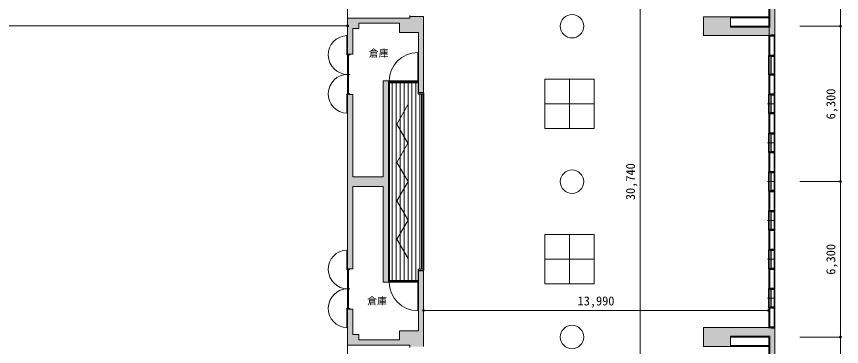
# Model space of a CAD drawing. Units: millimetres, scale not verified. Extents: x -41541 to 40812, y -111456 to -40681.
# Drawn here: x 7354 to 40812, y -77201 to -63821 of the extents above; entities that cross this region are included whole.
import ezdxf
from ezdxf.enums import TextEntityAlignment as Align

# ---------------------------------------------------------------- set-up
doc = ezdxf.new("R2010")
doc.units = ezdxf.units.MM
doc.header["$LTSCALE"] = 200
doc.header["$PDMODE"] = 32
doc.header["$PDSIZE"] = 80
doc.linetypes.add('DASHED1', pattern=[1.8, 1.2, -0.6])
for name, color, linetype, lineweight in [('0-1_躯体', 7, 'Continuous', 9), ('0-2_建具', 7, 'Continuous', 9), ('0-3_仕上', 4, 'Continuous', 5), ('0-5_設備機器', 7, 'Continuous', 9), ('0-6_寸法', 4, 'Continuous', 5), ('0-8_備品', 2, 'DASHED1', 5)]:
    doc.layers.add(name, color=color, linetype=linetype, lineweight=lineweight)
doc.layers.add('0-4_室名', color=7, linetype='Continuous')
doc.styles.add('ＭＳ ゴシック', font='')
doc.styles.add('ＭＳ Ｐゴシック', font='')
doc.styles.get('ＭＳ ゴシック').set_extended_font_data('MS Gothic')
doc.styles.get('ＭＳ Ｐゴシック').set_extended_font_data('MS PGothic')

msp = doc.modelspace()

# ---------------------------------------------------------------- linework, layer by layer
at = {"layer": '0-1_躯体'}
for p, q in [((20783.9, -83159.5), (20783.9, -56764.9)), ((38108.9, -57536.2), (38108.9, -83496.2)), ((37903.9, -64256.2), (37903.9, -57876.2)), ((37863.9, -57916.2), (37863.9, -64216.2)), ((21578.9, -63886.2), (20783.9, -63886.2)), ((21505.1, -63886.2), (23298.9, -63886.2)), ((23298.9, -63786.2), (23298.9, -63886.2)), ((23863.9, -63826.2), (23298.9, -63826.2)), ((23863.9, -63826.2), (23863.9, -66916.2)), ((35208.9, -64596.2), (35208.9, -63836.2)), ((35208.9, -63836.2), (37903.9, -63836.2)), ((36308.9, -64256.2), (36308.9, -63836.2)), ((37903.9, -63876.2), (36308.9, -63876.2)), ((36348.9, -63836.2), (36348.9, -63876.2)), ((21243.9, -64096.2), (22886.9, -64096.2)), ((21243.9, -64096.2), (21243.9, -64311.2)), ((22886.9, -64096.2), (22886.9, -64466.2)), ((37863.9, -64216.2), (36308.9, -64216.2)), ((20993.9, -64311.2), (21243.9, -64311.2)), ((23653.9, -64466.2), (22886.9, -64466.2)), ((23653.9, -64466.2), (23653.9, -66300.6)), ((37903.9, -64256.2), (36308.9, -64256.2)), ((35208.9, -64596.2), (37853.9, -64596.2)), ((23653.9, -66245.5), (23653.9, -66916.2)), ((22443.9, -66436.2), (22433.9, -66436.2)), ((22433.9, -74596.2), (22433.9, -66436.2)), ((22443.9, -66436.2), (22443.9, -66506.2)), ((22443.9, -66506.2), (23646.9, -66506.2)), ((22483.9, -74526.2), (22483.9, -66506.8)), ((23873.9, -66916.2), (23643.9, -66916.2)), ((23863.9, -66896.2), (23653.9, -66896.2)), ((23873.9, -70540.8), (23873.9, -66916.2)), ((20993.9, -66986.2), (20783.9, -66986.2)), ((20993.9, -70316.2), (20993.9, -66986.2)), ((23873.9, -66966.2), (23643.9, -66966.2)), ((23783.9, -70552), (23783.9, -66966.2)), ((23828.9, -70552), (23828.9, -66966.2)), ((20993.9, -70316.2), (22223.9, -70316.2)), ((23783.9, -70480.3), (23783.9, -74066.2)), ((23828.9, -70480.3), (23828.9, -74066.2)), ((23873.9, -70491.5), (23873.9, -74116.2)), ((20993.9, -70716.2), (22223.9, -70716.2)), ((20993.9, -70716.2), (20993.9, -74046.2)), ((20993.9, -74046.2), (20993.9, -70716.2)), ((20993.9, -74046.2), (20783.9, -74046.2)), ((23873.9, -74066.2), (23643.9, -74066.2)), ((23643.9, -74526.2), (23643.9, -74066.2)), ((23873.9, -74116.2), (23643.9, -74116.2)), ((23653.9, -74786.9), (23653.9, -74116.2)), ((23863.9, -74136.2), (23653.9, -74136.2)), ((23863.9, -77206.2), (23863.9, -74116.2)), ((22443.9, -74596.2), (22433.9, -74596.2)), ((22443.9, -74596.2), (22443.9, -74526.2)), ((22443.9, -74526.2), (22483.9, -74526.2)), ((23653.9, -74526.2), (22466.2, -74526.2)), ((23653.9, -76566.2), (23653.9, -74731.7)), ((22886.9, -76936.2), (22886.9, -76566.2)), ((23653.9, -76566.2), (22886.9, -76566.2)), ((35208.9, -76436.2), (37853.9, -76436.2)), ((35208.9, -76436.2), (35208.9, -77196.2)), ((37853.9, -76448.7), (37853.9, -76436.2)), ((37958.9, -76448.7), (37853.9, -76448.7)), ((37958.9, -76448.7), (37958.9, -76463.7)), ((38108.9, -76463.7), (37958.9, -76463.7)), ((20993.9, -76721.2), (21243.9, -76721.2)), ((21243.9, -76936.2), (21243.9, -76721.2)), ((21243.9, -76936.2), (22886.9, -76936.2)), ((37903.9, -76776.2), (36308.9, -76776.2)), ((36308.9, -76776.2), (36308.9, -77196.2)), ((37863.9, -76816.2), (36308.9, -76816.2)), ((37863.9, -83116.2), (37863.9, -76816.2)), ((37903.9, -76776.2), (37903.9, -83156.2)), ((21578.9, -77146.2), (20783.9, -77146.2)), ((21505.1, -77146.2), (23298.9, -77146.2)), ((23298.9, -77246.2), (23298.9, -77146.2)), ((35208.9, -77196.2), (37903.9, -77196.2)), ((37903.9, -77156.2), (36308.9, -77156.2)), ((36348.9, -77196.2), (36348.9, -77156.2))]:
    msp.add_line(p, q, dxfattribs=at)
for points in [[(20783.9, -65351.2), (20993.9, -65351.2), (20993.9, -64311.2), (20993.9, -65351.2)], [(38108.9, -64568.7), (37958.9, -64568.7), (37958.9, -64583.7), (37853.9, -64583.7), (37853.9, -64596.2)], [(22443.9, -66436.2), (22223.9, -66436.2), (22223.9, -70316.2)], [(23653.9, -66506.2), (23643.9, -66506.2), (23643.9, -66966.2)], [(20993.9, -70716.2), (22223.9, -70716.2), (22223.9, -72375.7)], [(22433.9, -74596.2), (22223.9, -74596.2), (22223.9, -70716.2)], [(20783.9, -75681.2), (20993.9, -75681.2), (20993.9, -76721.2), (20993.9, -75681.2)]]:
    msp.add_lwpolyline(points, dxfattribs=at)
for centre in [(29883.9, -64216.2), (29883.9, -70516.2), (29883.9, -76816.2)]:
    msp.add_circle(centre, 475, dxfattribs=at)
at = {"layer": '0-1_躯体', "color": 9}
for points in [[(38108.9, -64568.7), (38108.9, -57876.2), (37903.9, -64568.7), (37903.9, -57876.2)], [(22886.9, -64096.2), (22886.9, -63886.2), (20783.9, -64096.2), (20783.9, -63886.2)], [(21243.9, -64311.2), (21243.9, -63886.2), (20783.9, -64311.2), (20783.9, -63886.2)], [(20993.9, -65351.2), (20993.9, -63886.2), (20783.9, -65351.2), (20783.9, -63886.2)], [(23653.9, -63886.2), (22886.9, -63886.2), (23653.9, -64466.2), (22886.9, -64466.2)], [(23863.9, -63826.2), (23298.9, -63826.2), (23863.9, -63886.2), (23298.9, -63886.2)], [(23863.9, -63826.2), (23653.9, -63826.2), (23863.9, -66896.2), (23653.9, -66896.2)], [(36308.9, -63836.2), (35208.9, -63836.2), (36308.9, -64596.2), (35208.9, -64596.2)], [(37853.9, -64596.2), (37853.9, -64256.2), (36308.9, -64596.2), (36308.9, -64256.2)], [(37903.9, -64256.2), (37853.9, -64256.2), (37903.9, -64583.7), (37853.9, -64583.7)], [(37958.9, -64568.7), (37853.9, -64568.7), (37958.9, -64583.7), (37853.9, -64583.7)], [(22433.9, -66436.2), (22223.9, -66436.2), (22433.9, -74596.2), (22223.9, -74596.2)], [(20993.9, -66986.2), (20783.9, -66986.2), (20993.9, -74046.2), (20783.9, -74046.2)], [(22223.9, -70316.2), (20993.9, -70316.2), (22223.9, -70716.2), (20993.9, -70716.2)], [(23863.9, -74116.2), (23653.9, -74116.2), (23863.9, -76566.2), (23653.9, -76566.2)], [(20783.9, -77146.2), (20993.9, -77146.2), (20783.9, -75681.2), (20993.9, -75681.2)], [(22886.9, -76566.2), (22886.9, -77146.2), (23863.9, -76566.2), (23863.9, -77146.2)], [(36308.9, -77196.2), (36308.9, -76436.2), (35208.9, -77196.2), (35208.9, -76436.2)], [(37853.9, -76436.2), (36308.9, -76436.2), (37853.9, -76463.7), (36308.9, -76463.7)], [(38108.9, -76463.7), (36308.9, -76463.7), (38108.9, -76776.2), (36308.9, -76776.2)], [(37958.9, -76463.7), (37958.9, -76448.7), (37853.9, -76463.7), (37853.9, -76448.7)], [(21243.9, -76721.2), (20783.9, -76721.2), (21243.9, -77146.2), (20783.9, -77146.2)], [(21243.9, -76936.2), (21243.9, -77146.2), (22886.9, -76936.2), (22886.9, -77146.2)], [(38108.9, -83496.2), (38108.9, -76776.2), (37903.9, -83496.2), (37903.9, -76776.2)], [(23298.9, -77146.2), (23298.9, -77206.2), (23863.9, -77146.2), (23863.9, -77206.2)]]:
    msp.add_solid(points, dxfattribs=at)
at = {"layer": '0-2_建具'}
for p, q in [((23678.9, -63826.2), (23678.9, -63816.2)), ((23683.9, -63826.2), (23678.9, -63826.2)), ((23683.9, -63826.2), (23683.9, -63803.7)), ((37958.9, -64568.7), (37958.9, -64603.7)), ((38108.9, -64568.7), (37958.9, -64568.7)), ((38108.9, -64568.7), (38108.9, -65003.7)), ((37853.9, -64608.7), (37863.9, -64608.7)), ((37863.9, -64608.7), (37863.9, -65003.7)), ((38108.9, -64623.7), (37863.9, -64623.7)), ((37903.9, -64623.7), (37903.9, -65003.7)), ((38108.9, -64603.7), (37958.9, -64603.7)), ((38083.9, -64623.7), (38083.9, -65003.7)), ((37863.9, -65398.7), (37863.9, -65003.7)), ((37903.9, -65383.7), (37903.9, -65003.7)), ((38083.9, -65383.7), (38083.9, -65003.7)), ((38108.9, -66164.6), (38108.9, -65003.7)), ((20783.9, -66188.7), (20783.9, -65381.2)), ((20818.9, -65391.2), (20848.9, -65391.2)), ((20818.9, -65391.2), (20848.9, -65391.2)), ((20848.9, -65376.2), (20878.9, -65376.2)), ((20848.9, -65376.2), (20848.9, -65391.2)), ((20848.9, -65376.2), (20878.9, -65376.2)), ((20848.9, -65376.2), (20848.9, -65391.2)), ((37853.9, -65398.7), (37853.9, -65423.7)), ((37863.9, -65398.7), (37853.9, -65398.7)), ((37853.9, -65403.7), (37853.9, -66178.7)), ((37958.9, -65423.7), (37853.9, -65423.7)), ((37863.9, -65383.7), (38108.9, -65383.7)), ((37898.9, -65423.7), (37898.9, -66158.7)), ((37958.9, -65403.7), (37958.9, -66178.7)), ((38108.9, -65403.7), (37958.9, -65403.7)), ((38108.9, -65438.7), (37958.9, -65438.7)), ((38083.9, -65438.7), (38083.9, -66143.7)), ((20755.7, -66168.7), (20877.3, -66168.7)), ((20783.9, -66203.7), (20783.9, -66956.2)), ((37958.9, -66158.7), (37853.9, -66158.7)), ((37853.9, -66158.7), (37853.9, -66183.7)), ((37853.9, -66183.7), (37863.9, -66183.7)), ((37863.9, -66183.7), (37863.9, -66578.7)), ((38108.9, -66198.7), (37863.9, -66198.7)), ((37903.9, -66198.7), (37903.9, -66578.7)), ((38108.9, -66143.7), (37958.9, -66143.7)), ((38108.9, -66178.7), (37958.9, -66178.7)), ((38083.9, -66198.7), (38083.9, -66578.7)), ((38108.9, -66143.7), (38108.9, -66578.7)), ((22443.9, -66436.2), (22468.9, -66436.2)), ((22443.9, -66436.2), (22443.9, -66506.2)), ((22483.9, -66506.2), (22443.9, -66506.2)), ((23623.9, -66436.2), (22473.9, -66436.2)), ((22473.9, -66436.2), (22473.9, -66466.2)), ((23623.9, -66466.2), (22473.9, -66466.2)), ((23613.9, -66506.2), (23653.9, -66506.2)), ((23623.9, -66436.2), (23623.9, -66466.2)), ((23653.9, -66436.2), (23628.9, -66436.2)), ((23653.9, -66436.2), (23653.9, -66506.2)), ((37863.9, -66973.7), (37863.9, -66578.7)), ((37903.9, -66958.7), (37903.9, -66578.7)), ((38083.9, -66958.7), (38083.9, -66578.7)), ((38108.9, -67739.6), (38108.9, -66578.7)), ((20753.9, -66956.2), (20813.9, -66956.2)), ((20783.9, -66986.2), (20783.9, -66961.2)), ((20783.9, -66986.2), (20878.9, -66986.2)), ((20818.9, -66946.2), (20848.9, -66946.2)), ((20848.9, -66961.2), (20848.9, -66946.2)), ((20848.9, -66961.2), (20878.9, -66961.2)), ((20878.9, -66986.2), (20878.9, -66961.2)), ((37853.9, -66973.7), (37853.9, -66998.7)), ((37863.9, -66973.7), (37853.9, -66973.7)), ((37853.9, -66978.7), (37853.9, -67753.7)), ((37958.9, -66998.7), (37853.9, -66998.7)), ((37863.9, -66958.7), (38108.9, -66958.7)), ((37898.9, -66998.7), (37898.9, -67733.7)), ((37958.9, -66978.7), (37958.9, -67753.7)), ((38108.9, -66978.7), (37958.9, -66978.7)), ((38108.9, -67013.7), (37958.9, -67013.7)), ((38083.9, -67013.7), (38083.9, -67718.7)), ((38108.9, -67366.2), (37809.9, -67366.2)), ((37958.9, -67733.7), (37853.9, -67733.7)), ((37853.9, -67733.7), (37853.9, -67758.7)), ((37853.9, -67758.7), (37863.9, -67758.7)), ((37863.9, -67758.7), (37863.9, -68153.7)), ((38108.9, -67773.7), (37863.9, -67773.7)), ((37903.9, -67773.7), (37903.9, -68153.7)), ((38108.9, -67718.7), (37958.9, -67718.7)), ((38108.9, -67753.7), (37958.9, -67753.7)), ((38083.9, -67773.7), (38083.9, -68153.7)), ((38108.9, -67718.7), (38108.9, -68153.7)), ((37863.9, -68548.7), (37863.9, -68153.7)), ((37903.9, -68533.7), (37903.9, -68153.7)), ((38083.9, -68533.7), (38083.9, -68153.7)), ((38108.9, -69314.6), (38108.9, -68153.7)), ((37853.9, -68548.7), (37853.9, -68573.7)), ((37863.9, -68548.7), (37853.9, -68548.7)), ((37853.9, -68553.7), (37853.9, -69328.7)), ((37958.9, -68573.7), (37853.9, -68573.7)), ((37863.9, -68533.7), (38108.9, -68533.7)), ((37898.9, -68573.7), (37898.9, -69308.7)), ((37958.9, -68553.7), (37958.9, -69328.7)), ((38108.9, -68553.7), (37958.9, -68553.7)), ((38108.9, -68588.7), (37958.9, -68588.7)), ((38083.9, -68588.7), (38083.9, -69293.7)), ((38108.9, -68941.2), (37809.9, -68941.2)), ((37958.9, -69308.7), (37853.9, -69308.7)), ((37853.9, -69308.7), (37853.9, -69333.7)), ((37853.9, -69333.7), (37863.9, -69333.7)), ((37863.9, -69333.7), (37863.9, -69728.7)), ((38108.9, -69348.7), (37863.9, -69348.7)), ((37903.9, -69348.7), (37903.9, -69728.7)), ((38108.9, -69293.7), (37958.9, -69293.7)), ((38108.9, -69328.7), (37958.9, -69328.7)), ((38083.9, -69348.7), (38083.9, -69728.7)), ((38108.9, -69293.7), (38108.9, -69728.7)), ((37863.9, -70123.7), (37863.9, -69728.7)), ((37903.9, -70108.7), (37903.9, -69728.7)), ((38083.9, -70108.7), (38083.9, -69728.7)), ((38108.9, -70889.6), (38108.9, -69728.7)), ((37853.9, -70123.7), (37853.9, -70148.7)), ((37863.9, -70123.7), (37853.9, -70123.7)), ((37853.9, -70128.7), (37853.9, -70903.7)), ((37958.9, -70148.7), (37853.9, -70148.7)), ((37863.9, -70108.7), (38108.9, -70108.7)), ((37898.9, -70148.7), (37898.9, -70883.7)), ((37958.9, -70128.7), (37958.9, -70903.7)), ((38108.9, -70128.7), (37958.9, -70128.7)), ((38108.9, -70163.7), (37958.9, -70163.7)), ((38083.9, -70163.7), (38083.9, -70868.7)), ((38108.9, -70516.2), (37809.9, -70516.2)), ((37958.9, -70883.7), (37853.9, -70883.7)), ((37853.9, -70883.7), (37853.9, -70908.7)), ((37853.9, -70908.7), (37863.9, -70908.7)), ((37863.9, -70908.7), (37863.9, -71303.7)), ((38108.9, -70923.7), (37863.9, -70923.7)), ((37903.9, -70923.7), (37903.9, -71303.7)), ((38108.9, -70868.7), (37958.9, -70868.7)), ((38108.9, -70903.7), (37958.9, -70903.7)), ((38083.9, -70923.7), (38083.9, -71303.7)), ((38108.9, -70868.7), (38108.9, -71303.7)), ((37863.9, -71698.7), (37863.9, -71303.7)), ((37903.9, -71683.7), (37903.9, -71303.7)), ((38083.9, -71683.7), (38083.9, -71303.7)), ((38108.9, -72464.6), (38108.9, -71303.7)), ((37853.9, -71698.7), (37853.9, -71723.7)), ((37863.9, -71698.7), (37853.9, -71698.7)), ((37853.9, -71703.7), (37853.9, -72478.7)), ((37958.9, -71723.7), (37853.9, -71723.7)), ((37863.9, -71683.7), (38108.9, -71683.7)), ((37898.9, -71723.7), (37898.9, -72458.7)), ((37958.9, -71703.7), (37958.9, -72478.7)), ((38108.9, -71703.7), (37958.9, -71703.7)), ((38108.9, -71738.7), (37958.9, -71738.7)), ((38083.9, -71738.7), (38083.9, -72443.7)), ((38108.9, -72091.2), (37809.9, -72091.2)), ((37958.9, -72458.7), (37853.9, -72458.7)), ((37853.9, -72458.7), (37853.9, -72483.7)), ((37853.9, -72483.7), (37863.9, -72483.7)), ((37863.9, -72483.7), (37863.9, -72878.7)), ((38108.9, -72498.7), (37863.9, -72498.7)), ((37903.9, -72498.7), (37903.9, -72878.7)), ((38108.9, -72443.7), (37958.9, -72443.7)), ((38108.9, -72478.7), (37958.9, -72478.7)), ((38083.9, -72498.7), (38083.9, -72878.7)), ((38108.9, -72443.7), (38108.9, -72878.7)), ((37863.9, -73273.7), (37863.9, -72878.7)), ((37903.9, -73258.7), (37903.9, -72878.7)), ((38083.9, -73258.7), (38083.9, -72878.7)), ((38108.9, -74039.6), (38108.9, -72878.7)), ((37863.9, -73258.7), (38108.9, -73258.7)), ((37853.9, -73273.7), (37853.9, -73298.7)), ((37863.9, -73273.7), (37853.9, -73273.7)), ((37853.9, -73278.7), (37853.9, -74053.7)), ((37958.9, -73298.7), (37853.9, -73298.7)), ((37898.9, -73298.7), (37898.9, -74033.7)), ((37958.9, -73278.7), (37958.9, -74053.7)), ((38108.9, -73278.7), (37958.9, -73278.7)), ((38108.9, -73313.7), (37958.9, -73313.7)), ((38083.9, -73313.7), (38083.9, -74018.7)), ((38108.9, -73666.2), (37809.9, -73666.2)), ((20783.9, -74883.7), (20783.9, -74076.2)), ((20818.9, -74086.2), (20848.9, -74086.2)), ((20818.9, -74086.2), (20848.9, -74086.2)), ((20848.9, -74071.2), (20878.9, -74071.2)), ((20848.9, -74071.2), (20848.9, -74086.2)), ((20848.9, -74071.2), (20878.9, -74071.2)), ((20848.9, -74071.2), (20848.9, -74086.2)), ((37958.9, -74033.7), (37853.9, -74033.7)), ((37853.9, -74033.7), (37853.9, -74058.7)), ((37853.9, -74058.7), (37863.9, -74058.7)), ((37863.9, -74058.7), (37863.9, -74453.7)), ((38108.9, -74073.7), (37863.9, -74073.7)), ((37903.9, -74073.7), (37903.9, -74453.7)), ((38108.9, -74018.7), (37958.9, -74018.7)), ((38108.9, -74053.7), (37958.9, -74053.7)), ((38083.9, -74073.7), (38083.9, -74453.7)), ((38108.9, -74018.7), (38108.9, -74453.7)), ((22443.9, -74596.2), (22443.9, -74526.2)), ((22483.9, -74526.2), (22443.9, -74526.2)), ((22443.9, -74596.2), (22468.9, -74596.2)), ((23623.9, -74566.2), (22473.9, -74566.2)), ((22473.9, -74596.2), (22473.9, -74566.2)), ((23623.9, -74596.2), (22473.9, -74596.2)), ((23613.9, -74526.2), (23653.9, -74526.2)), ((23623.9, -74596.2), (23623.9, -74566.2)), ((23653.9, -74596.2), (23628.9, -74596.2)), ((23653.9, -74596.2), (23653.9, -74526.2)), ((37863.9, -74848.7), (37863.9, -74453.7)), ((37903.9, -74833.7), (37903.9, -74453.7)), ((38083.9, -74833.7), (38083.9, -74453.7)), ((38108.9, -75614.6), (38108.9, -74453.7)), ((20755.7, -74863.7), (20877.3, -74863.7)), ((20783.9, -74898.7), (20783.9, -75651.2)), ((37853.9, -74848.7), (37853.9, -74873.7)), ((37863.9, -74848.7), (37853.9, -74848.7)), ((37853.9, -74853.7), (37853.9, -75628.7)), ((37958.9, -74873.7), (37853.9, -74873.7)), ((37863.9, -74833.7), (38108.9, -74833.7)), ((37898.9, -74873.7), (37898.9, -75608.7)), ((37958.9, -74853.7), (37958.9, -75628.7)), ((38108.9, -74853.7), (37958.9, -74853.7)), ((38108.9, -74888.7), (37958.9, -74888.7)), ((38083.9, -74888.7), (38083.9, -75593.7)), ((38108.9, -75241.2), (37809.9, -75241.2)), ((37958.9, -75608.7), (37853.9, -75608.7)), ((37853.9, -75608.7), (37853.9, -75633.7)), ((38108.9, -75593.7), (37958.9, -75593.7)), ((38108.9, -75593.7), (38108.9, -76028.7)), ((20753.9, -75651.2), (20813.9, -75651.2)), ((20783.9, -75681.2), (20783.9, -75656.2)), ((20783.9, -75681.2), (20878.9, -75681.2)), ((20818.9, -75641.2), (20848.9, -75641.2)), ((20848.9, -75656.2), (20848.9, -75641.2)), ((20848.9, -75656.2), (20878.9, -75656.2)), ((20878.9, -75681.2), (20878.9, -75656.2)), ((37853.9, -75633.7), (37863.9, -75633.7)), ((37863.9, -75633.7), (37863.9, -76028.7)), ((38108.9, -75648.7), (37863.9, -75648.7)), ((37903.9, -75648.7), (37903.9, -76028.7)), ((38108.9, -75628.7), (37958.9, -75628.7)), ((38083.9, -75648.7), (38083.9, -76028.7)), ((37863.9, -76423.7), (37863.9, -76028.7)), ((37903.9, -76408.7), (37903.9, -76028.7)), ((38083.9, -76408.7), (38083.9, -76028.7)), ((38108.9, -76028.7), (38108.9, -76463.7)), ((37863.9, -76423.7), (37853.9, -76423.7)), ((37853.9, -76423.7), (37863.9, -76423.7)), ((37853.9, -76423.7), (37853.9, -76448.7)), ((37958.9, -76448.7), (37853.9, -76448.7)), ((37863.9, -76408.7), (38108.9, -76408.7)), ((38108.9, -76408.7), (37863.9, -76408.7)), ((37958.9, -76428.7), (37958.9, -76463.7)), ((38108.9, -76428.7), (37958.9, -76428.7)), ((37958.9, -76463.7), (37958.9, -76428.7)), ((38108.9, -76428.7), (37958.9, -76428.7)), ((38108.9, -76463.7), (37958.9, -76463.7)), ((38108.9, -76463.7), (37958.9, -76463.7))]:
    msp.add_line(p, q, dxfattribs=at)
at = {"layer": '0-2_建具', "color": 4, "lineweight": 5}
for p, q in [((20753.9, -64594.2), (20753.9, -65381.2)), ((23623.9, -66436.2), (23623.9, -65286.2)), ((20753.9, -67743.1), (20753.9, -66956.2)), ((20753.9, -73289.2), (20753.9, -74076.2)), ((23623.9, -74596.2), (23623.9, -75746.2)), ((20753.9, -76438.1), (20753.9, -75651.2))]:
    msp.add_line(p, q, dxfattribs=at)
at = {"layer": '0-2_建具'}
for points in [[(37958.9, -64583.7), (37853.9, -64583.7), (37853.9, -64608.7)], [(20753.9, -65381.2), (20813.9, -65381.2), (20813.9, -66956.2)], [(20783.9, -65351.2), (20878.9, -65351.2), (20878.9, -65376.2)], [(20783.9, -65351.2), (20878.9, -65351.2), (20878.9, -65376.2)], [(20783.9, -65351.2), (20783.9, -65376.2), (20818.9, -65376.2)], [(20783.9, -65351.2), (20783.9, -65376.2), (20818.9, -65376.2)], [(20818.9, -65376.2), (20818.9, -65391.2), (20848.9, -65391.2)], [(22468.9, -66436.2), (22468.9, -66471.2), (22483.9, -66471.2), (22483.9, -66506.2)], [(23628.9, -66436.2), (23628.9, -66471.2), (23613.9, -66471.2), (23613.9, -66506.2)], [(20783.9, -66961.2), (20818.9, -66961.2), (20818.9, -66946.2), (20818.9, -66961.2)], [(20753.9, -74076.2), (20813.9, -74076.2), (20813.9, -75651.2)], [(20783.9, -74046.2), (20878.9, -74046.2), (20878.9, -74071.2)], [(20783.9, -74046.2), (20878.9, -74046.2), (20878.9, -74071.2)], [(20783.9, -74046.2), (20783.9, -74071.2), (20818.9, -74071.2)], [(20783.9, -74046.2), (20783.9, -74071.2), (20818.9, -74071.2)], [(20818.9, -74071.2), (20818.9, -74086.2), (20848.9, -74086.2)], [(22468.9, -74596.2), (22468.9, -74561.2), (22483.9, -74561.2), (22483.9, -74526.2)], [(23628.9, -74596.2), (23628.9, -74561.2), (23613.9, -74561.2), (23613.9, -74526.2)], [(20783.9, -75656.2), (20818.9, -75656.2), (20818.9, -75641.2), (20818.9, -75656.2)]]:
    msp.add_lwpolyline(points, dxfattribs=at)
at = {"layer": '0-2_建具', "color": 4, "lineweight": 5}
for centre, radius, start, end in [((20783.9, -65381.2), 787.5, 92.18322, 269.94605), ((23623.9, -66436.2), 1150, 90, 180), ((20783.9, -66956.2), 787.5, 89.97632, 267.81678), ((20783.9, -74076.2), 787.5, 92.18322, 269.94605), ((23623.9, -74596.2), 1150, 180, 270), ((20783.9, -75651.2), 787.5, 89.97632, 267.81678)]:
    msp.add_arc(centre, radius, start, end, dxfattribs=at)
at = {"layer": '0-3_仕上'}
for p, q in [((22591.6, -66506.2), (22591.6, -74526.2)), ((22751.6, -66506.2), (22751.6, -74526.2)), ((22911.6, -66506.2), (22911.6, -74526.2)), ((23071.6, -66506.2), (23071.6, -74526.2)), ((23231.6, -66506.2), (23231.6, -74526.2)), ((23391.6, -66506.2), (23391.6, -74526.2)), ((23551.6, -66506.2), (23551.6, -74526.2)), ((23711.6, -66966.2), (23711.6, -74066.2))]:
    msp.add_line(p, q, dxfattribs=at)
at = {"layer": '0-5_設備機器'}
for p, q in [((22778.5, -68183.4), (23228.5, -67403.9)), ((23228.5, -68962.8), (22778.5, -68183.4)), ((22781.6, -69736.8), (23228.5, -68962.8)), ((23231.6, -72075), (22781.6, -71295.6)), ((22784.8, -72849), (23231.6, -72075)), ((23234.8, -73628.4), (22784.8, -72849))]:
    msp.add_line(p, q, dxfattribs=at)
msp.add_lwpolyline([(22781.6, -71295.6), (23231.6, -70516.2), (22781.6, -69736.8)], dxfattribs=at)
at = {"layer": '0-6_寸法'}
for p, q in [((32646.8, -55146.2), (32646.8, -85886.2)), ((40772, -64216.2), (40772, -57916.2)), ((-32816.1, -64199.3), (20783.9, -64199.3)), ((40772, -64216.2), (39119.3, -64216.2)), ((40772, -70516.2), (40772, -64216.2)), ((40772, -70516.2), (39119.3, -70516.2)), ((40772, -76816.2), (40772, -70516.2)), ((23863.9, -75746.2), (37853.9, -75746.2)), ((40772, -76816.2), (39119.3, -76816.2)), ((40772, -83116.2), (40772, -76816.2))]:
    msp.add_line(p, q, dxfattribs=at)
for p in [(20783.9, -64199.3), (40772, -64216.2), (40772, -70516.2), (23863.9, -75746.2), (37853.9, -75746.2), (40772, -76816.2)]:
    msp.add_point(p, dxfattribs=at)
at = {"layer": '0-8_備品', "linetype": 'Continuous'}
for p, q in [((28783.9, -67366.2), (28783.9, -68366.2)), ((29783.9, -68366.2), (28783.9, -68366.2)), ((28783.9, -73666.2), (28783.9, -74666.2)), ((29783.9, -74666.2), (28783.9, -74666.2))]:
    msp.add_line(p, q, dxfattribs=at)
for points in [[(28783.9, -66366.2), (29783.9, -66366.2), (29783.9, -67366.2), (28783.9, -67366.2)], [(28783.9, -72666.2), (29783.9, -72666.2), (29783.9, -73666.2), (28783.9, -73666.2)]]:
    msp.add_lwpolyline(points, close=True, dxfattribs=at)
for points in [[(29783.9, -66366.2), (30783.9, -66366.2), (30783.9, -67366.2), (29783.9, -67366.2), (29783.9, -68366.2), (30783.9, -68366.2), (30783.9, -67366.2)], [(29783.9, -72666.2), (30783.9, -72666.2), (30783.9, -73666.2), (29783.9, -73666.2), (29783.9, -74666.2), (30783.9, -74666.2), (30783.9, -73666.2)]]:
    msp.add_lwpolyline(points, dxfattribs=at)

# ---------------------------------------------------------------- texts
at = {"layer": '0-4_室名', "style": 'ＭＳ Ｐゴシック'}
for p in [(21642.2, -65547.6), (21575.1, -75590.9)]:
    msp.add_text('倉庫', height=293.3, dxfattribs=at).set_placement(p, align=Align.BOTTOM_LEFT)
at = {"layer": '0-6_寸法', "style": 'ＭＳ ゴシック'}
for s, p in [('6,300', (40672, -67991.2)), ('30,740', (32546.8, -71266.2)), ('6,300', (40672, -74291.2))]:
    msp.add_text(s, height=366.6, rotation=90, dxfattribs=at).set_placement(p, align=Align.BOTTOM_LEFT)
msp.add_text('13,990', height=366.6, dxfattribs=at).set_placement((30108.9, -75646.2), align=Align.BOTTOM_LEFT)

doc.saveas('drawing.dxf')
